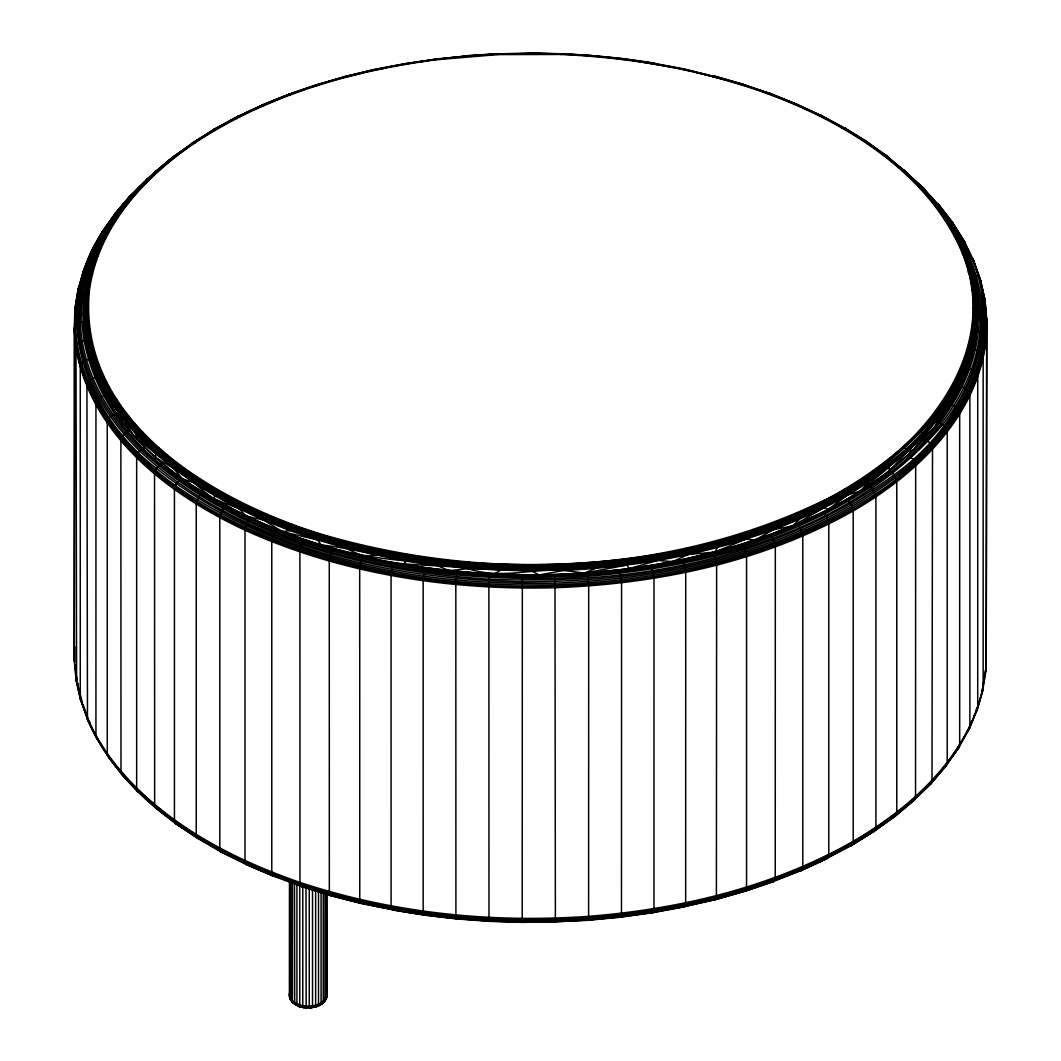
<?xml version="1.0" encoding="UTF-8"?>
<svg xmlns="http://www.w3.org/2000/svg" width="1061" height="1061" viewBox="0 0 1061 1061"><rect width="100%" height="100%" fill="white"/><g stroke="black" fill="none" stroke-linecap="round" stroke-linejoin="round"><path stroke-width="1.5" d="M972.778 308.393L976.372 309.759L977.473 312.226C979.144 402.901 902.991 471.522 828.19 509.426C698.178 573.829 547.091 587.091 405.01 564.611L405.023 560.738C325.448 554.532 248.314 523.179 182.426 478.816C134.628 444.373 92.612 395.222 84.615 334.997C84.257 321.403 82.201 307.027 85.185 293.632C86.127 292.385 87.731 291.815 89.257 291.868C97.241 228.142 143.819 177.134 195.29 142.665C266.762 95.596 350.82 71.1 435.05 59.907L434.4 59.111L434.095 59.947L497.49 54.615L497.264 53.766L497.158 54.588L560.884 54.469L560.752 53.647L560.593 54.482C649.465 58.368 738.748 76.458 819.012 115.715C873.442 143.129 925.391 181.617 954.449 236.484C1014.515 346.722 918.534 457.516 821.241 501.667C666.401 575.685 483.232 582.118 319.825 533.763C212.956 500.315 78.169 421.721 89.257 291.868M529.028 53.899L529.028 53.05C571.043 53.382 613.059 56.299 654.531 63.222L654.929 64.084M971.544 290.183L974.555 290.953L976.16 293.154C982.725 340.846 965.669 389.188 935.55 426.045C901.89 457.516 866.439 487.728 824.331 507.556C771.957 533.63 715.366 550.367 657.847 560.447C626.746 565.632 595.367 568.921 563.868 570.42C531.879 568.364 499.466 579.465 468.352 568.643L469.015 562.105M885.431 461.588L888.336 464.201L889.211 467.052L860.391 491.044L847.606 494.956L828.19 509.426L824.331 507.556L792.925 525.818L773.403 529.718L754.981 540.076L746.016 539.16L714.716 552.052L688.098 554.571L672.581 561.601L657.847 560.447L628.974 568.643L626.958 565.062L584.359 573.099L563.868 570.42L539.187 574.943L531.985 571.136L468.352 568.643L449.055 570.659L436.933 565.42L437.928 558.935M522.33 574.943L522.224 922.38L555.38 921.757L554.983 574.598C433.657 577.516 308.194 555.924 203.102 492.609C135.583 452.066 72.228 378.963 85.437 294.971M98.023 255.794L95.066 256.324L93.7 257.783L87.93 276.55L87.174 284.016L82.506 284.706L78.395 288.42L74.933 308.844L74.19 329.414L74.19 659.809L76.153 680.353L80.411 699.438L88.143 720.644L90.185 722.395M74.747 662.422L74.787 646.706M976.664 304.414L977.406 312.213L983.454 313.95L986.677 318.459C988.693 403.18 922.089 470.394 853.11 509.532C752.899 565.964 636.215 587.118 522.171 586.64C409.254 584.704 293.844 561.627 196.312 502.609C134.76 464.718 77.294 404.122 74.323 328.088L77.546 323.499L83.594 321.642M985.735 668.828L981.916 692.342L982.42 689.146M986.213 665.937L986.81 319.799L984.847 299.255L980.178 278.91L972.857 258.964L970.815 257.2L966.531 256.112L958.348 239.309M468.352 568.643C427.61 562.688 383.445 568.988 346.165 548.179L348.114 541.866M290.13 881.359L290.13 992.022C288.91 994.701 288.924 999.356 292.146 1000.656M290.462 999.475L289.467 993.878M289.998 997.672L289.746 995.205M436.933 565.42C397.756 561.879 360.223 549.2 321.218 544.956L317.584 539.983L319.825 533.763M325.276 997.486L325.183 999.21L326.576 997.672L326.947 994.489L326.47 893.508M326.576 997.672L326.947 994.489M522.304 921.518L522.251 922.38L489.187 921.346L488.988 920.51L488.882 586.998L489.731 573.908M346.165 548.179L317.584 539.983L290.091 530.646L263.831 520.182L238.911 508.67L215.489 496.163L193.672 482.728L173.566 468.418L133.102 435.05L124.535 421.058L112.227 404.069L102.042 386.602L90.079 360.952L84.615 334.997L83.527 313.937L84.628 294.865M84.84 294.229C74.8 382.239 144.124 454.983 215.688 494.731C311.602 548.457 422.915 569.213 531.985 569.664C649.08 568.55 769.729 544.638 869.065 480.01C931.081 439.678 986.253 370.674 975.948 292.518M977.406 311.563C977.208 392.61 913.64 456.389 847.553 494.254C761.453 543.298 662.157 564.943 563.868 569.717C452.941 573.882 339.401 556.786 238.964 507.967C173.235 474.996 108.447 423.909 88.355 349.984L89.946 347.57L92.944 346.416M968.481 344.745L972.048 346.403L973.56 351.032C977.101 331.907 978.176 312.478 976.16 293.154M317.584 539.983L282.332 531.561L263.831 520.182L264.481 517.198L266.629 514.161M263.831 520.182L245.993 515.964L238.911 508.67L239.627 505.726L241.988 502.768M236.669 118.62L237.399 116.63L239.759 116.816M238.911 508.67L212.585 498.325L193.672 482.728L194.495 479.837L197.213 477.092M213.394 131.206L214.587 128.951L216.723 129.283M193.672 482.728L182.426 478.816L173.566 468.418L174.442 465.567L177.32 462.941M173.566 468.418L155.848 457.662L155.516 451.92L159.23 448.007M155.277 453.326L138.911 437.503L124.535 421.058L125.53 418.326L128.805 416.084M871.227 832.089L873.362 831.824L894.993 816.373L913.8 800.604L915.537 797.633L915.67 465.951L912.831 459.028L907.725 455.355M124.535 421.058L114.442 411.244C111.697 407.424 110.874 400.408 116.63 399.268M123.301 206.656L124.296 204.455L127.585 203.937M312.518 890.073L312.518 1005.695C313.539 1008.56 307.663 1009.21 309.268 1005.974L309.268 888.707M322.212 1002.804L324.427 1001.756L324.984 999.992L324.984 892.633M113.792 217.147L114.946 213.593L129.601 196.365L133.951 194.335M112.227 404.069L100.052 386.456L94.058 368.777L95.132 366.164L98.646 364.347M114.482 220.038L111.193 223.699L123.872 204.892M326.324 996.438L326.47 992.619M950.324 758.695L944.131 767.554L958.494 748.204L959.688 744.61L959.688 414.228C959.515 409.453 955.298 405.673 950.828 404.692M120.888 211.404L115.808 212.717L102.506 231.391L91.684 250.781L83.288 272.027L92.347 249.667L94.363 247.956L98.62 246.961L101.697 241.417M115.596 220.807L111.776 221.908L101.485 239.932L97.705 251.324M321.085 892.367L321.085 1003.03C321.722 1005.39 316.868 1006.226 320.78 1004.157L324.427 1001.756L326.191 998.242L326.191 894.184M500.407 563.988L500.089 570.539L493.935 574.12M958.494 748.204L969.316 728.827L969.873 726.281L969.873 395.899C969.701 391.111 965.298 387.49 960.802 386.748M84.774 332.345L83.594 313.274L85.198 310.992L88.222 310.091M93.7 257.783L93.421 259.07L102.267 238.911L105.729 238.115M94.058 368.777L88.355 349.984M966.637 731.639L969.316 728.827L977.712 707.581L977.712 377.185C977.566 372.398 972.964 368.936 968.494 368.419M74.323 661.136L74.933 308.844M74.323 328.088L76.007 348.631L76.578 681.613L76.127 676.825M83.527 313.937L83.594 313.274M973.826 349.825C978.282 350.117 983.043 353.419 983.162 358.207L983.162 688.589L977.154 710.141L975.55 712.263L976.902 707.541M465.461 56.618L465.66 55.782L497.304 53.766M84.071 306.51L84.615 334.997M84.96 300.329L85.397 297.226M554.983 574.598L587.489 572.874L619.704 569.797L651.441 565.354L682.528 559.598L712.806 552.542L742.103 544.24L770.273 534.717L797.169 524.028L822.646 512.238L846.559 499.399L868.787 485.593L889.211 470.885L914.357 449.148L935.55 426.045L965.311 376.735L973.136 348.963L976.438 330.634L977.261 324.984L976.624 306.152M74.8 310.17L77.983 289.68L83.846 269.454M79.084 287.266C58.753 376.151 124.88 457.039 197.134 499.665C304.136 564.12 431.893 586.11 555.42 583.139C674.942 578.325 798.535 550.394 895.749 477.53C956.518 432.901 1002.924 354.507 979.489 277.77L977.42 275.913L973.07 274.653L966.531 256.112M85.928 291.841L86.418 288.711M982.924 685.963L983.428 682.78M92.519 273.738L89.522 274.401L88.143 275.913L84.562 295.528L86.365 287.584M88.487 275.329C67.267 359.056 126.445 438.127 194.15 480.567C293.95 544.651 414.745 568.205 531.985 568.855C648.987 567.754 769.543 543.842 868.8 479.267C936.16 436.562 994.303 356.907 972.088 273.645L968.056 272.067M588.417 920.006L555.155 921.744L588.258 920.298L588.616 918.64L588.696 585.951L587.489 572.874M965.311 376.735L973.136 348.963M457.357 571.508L455.819 584.545L455.912 917.235L456.363 918.906L489.307 921.333L489.585 920.484L494.492 920.643M405.01 564.611L407.305 554.479M591.985 56.379L592.409 55.543L560.752 53.647M78.289 289.428L84.522 268.327L87.904 265.913L92.506 265.422M976.478 711.268L981.465 693.921M983.162 688.589C967.141 756.811 911.717 807.341 853.216 841.307C772.607 887.023 680.525 909.065 588.696 916.333C491.482 923.163 392.57 913.189 299.905 882.381C226.457 856.97 153.646 817.885 107.267 753.602L107.267 423.22L109.31 417.795L115.994 413.498M373.008 70.437L373.499 69.562L404.029 63.819L404.493 64.482M171.842 158.474L173.142 156.749L175.569 156.895M94.044 257.226L87.864 277.2L91.776 267.16M94.495 256.722C59.482 344.852 121.299 434.519 194.495 479.837C294.202 543.855 414.878 567.383 531.985 568.033C656.626 566.64 786.718 540.049 888.336 464.201C952.155 418.326 997.963 332.849 965.868 255.064L962.354 254.136M145.463 181.961L147.2 179.004L166.007 163.222L146.405 179.813M128.62 198.566L129.601 196.365L147.2 179.004L149.309 178.062L143.752 183.54M141.617 187.611L138.964 187.678L137.545 189.508L155.662 171.683L157.638 171.909M302.783 886.611L302.783 1005.536L303.26 1007.552L306.443 1007.473M313.764 1006.451L314.958 1007.154L315.634 1005.099L315.634 889.476M326.669 995.815L326.403 993.295M910.444 801.639L912.831 801.188L930.563 784.066L946.054 766.002L947.208 762.461L947.208 432.079L945.192 426.615L938.614 422.172M986.239 652.807L986.213 646.706M935.55 426.045L937.699 419.506L949.807 402.464L948.786 399.772L945.404 397.676M91.273 252.001L102.506 231.391M587.701 919.449L588.099 920.298L620.91 917.168L621.467 915.497L621.574 582.807L619.704 569.797M78.395 288.42L77.838 295.966M982.605 691.175L986.199 669.425L986.199 643.775M323.234 1001.332L325.143 1000.523L325.767 998.786M325.926 999.502L326.788 997.048M425.355 567.741L423.153 580.712L423.18 912.341L423.936 915.086L456.588 918.906L457.092 918.07M83.434 270.701L92.347 249.667M98.62 246.961C53.169 332.478 106.604 430.355 180.489 479.055C279.759 548.166 403.034 573.762 522.304 576.004C642.9 576.322 767.541 552.675 870.02 486.323C939.396 442.808 998.746 359.666 973.07 274.653M968.348 729.451L971.956 720.857M973.746 716.56L974.953 713.695M968.653 729.928L977.566 708.894M623.072 59.549L623.709 58.74L592.21 55.689M713.469 899.038L714.716 899.755L744.968 891.267L773.522 881.611L775.246 878.627L775.326 546.985L774.145 540.964L770.273 534.717M962.977 362.69L966.505 364.493L967.579 367.106L952.592 401.827L949.807 402.464M314.958 1007.154L317.915 1006.146L318.512 1004.197L318.512 890.232M93.487 258.407L102.267 238.911M102.824 238.526C58.076 319.865 104.747 415.7 174.906 464.89C277.054 540.115 407.225 566.309 531.972 567.224C656.467 565.831 786.387 539.267 887.858 463.524C957.765 413.923 1002.91 317.571 957.34 236.895L954.449 236.484M620.022 916.346L620.645 917.181L653.072 912.672L653.947 909.914L653.987 578.272L651.441 565.354M404.029 63.819L403.326 64.151L414.692 62.453M393.936 562.648L392.079 567.768L391.058 575.5L391.098 907.142L392.079 909.927L424.254 915.099L424.97 914.29M798.151 870.418L800.79 870.776L826.599 858.826L828.429 856.797L828.8 854.41L828.8 524.028L826.599 516.68L822.646 512.238M191.935 143.527L214.587 128.951M93.487 249.083L98.182 240.635M99.747 237.81L101.312 234.985M107.095 231.722L108.633 228.951L103.394 230.489C48.541 310.236 84.177 413.233 156.352 468.325C258.672 550.46 393.591 579.187 522.211 581.852C652.382 581.958 788.761 555.261 894.993 476.11C961.73 428.551 1008.268 338.008 971.942 257.982M958.07 747.037L956.518 749.835L969.727 727.594M377.318 548.776L375.687 555.168L362.252 556.004M101.286 240.542L112.214 221.457M101.975 239.852L112.758 221.099L124.827 204.123M113.394 220.847C85.583 262.903 77.48 317.876 96.352 365.156C115.145 413.034 153.341 450.394 195.436 478.498C313.194 553.325 458.1 574.028 595.234 563.723C719.093 551.574 852.527 514.399 935.563 415.62C963.269 380.66 979.847 335.475 973.892 290.595C967.513 243.062 938.866 201.603 903.747 170.251L901.77 170.476M164.694 164.972L170.808 159.879M321.921 1003.971L323.26 1001.611L323.26 892.593M889.118 820.02L894.993 816.373L896.77 812.195L896.77 481.813L894.065 474.771L889.211 470.885L889.211 467.052M653.695 64.005L654.531 63.222M984.94 673.218L986.199 669.425L986.677 318.459M172.664 157.028L153.739 173.646L174.269 156.577L194.07 142.293L195.29 142.665M930.563 784.066L946.691 764.954M714.716 552.052L717.528 547.463L715.565 541.163M363.22 556.229L360.528 562.834L359.706 568.961L359.759 900.59L360.965 903.428L397.689 910.471M134.707 194.229L136.564 191.511M323.937 1001.173L321.377 1004.13M326.191 998.242C318.008 1008.918 297.465 1008.971 289.852 997.645L289.852 880.365M323.486 1002.512L324.586 1000.908M324.003 1002.181L326.125 998.892M933.415 414.546L936.704 416.774L937.699 419.506L923.508 436.005L914.357 449.148L907.327 451.88L889.211 470.885M101.856 232.478L115.808 212.717M101.458 233.685L113.925 215.847M952.102 756.161L955.643 751.095M959.542 745.91C941.85 773.456 918.455 796.838 892.991 817.235M959.144 747.13L945.192 766.878M111.259 223.049L124.296 204.455M111.193 223.699L125.437 203.898L139.561 187.479M742.872 890.696L745.512 890.908L746.559 887.089L746.559 556.707L745.512 550.646L742.103 544.24M317.252 85.543L315.289 85.397L343.737 77.108L373.127 70.013L401.734 64.456M683.682 69.694L685.088 69.416L632.064 60.358M333.419 548.55L330.753 553.484L329.268 561.11L329.334 892.752L330.753 895.63L360.965 903.428M290.157 94.893L287.942 94.84L316.483 84.96L344.759 76.71L345.435 77.32M800.79 870.776L802.448 868.813L802.792 866.452L802.792 536.07L800.79 528.63L797.169 524.028M114.309 214.654L130.437 195.529M131.458 194.906C99.044 229.494 76.007 275.237 77.546 323.499C79.19 372.451 105.291 417.198 139.548 450.872C233.022 538.511 364.454 571.216 489.187 579.187C629.65 585.062 778.854 560.049 894.065 474.771C967.261 423.273 1012.446 321.35 961.863 238.805L957.659 237.903M117.068 212.147L119.177 209.667M123.368 204.733L125.477 202.266M123.593 206.51C96.617 238.592 79.19 279.799 80.371 322.133C82.002 370.78 107.943 415.249 141.988 448.71C243.446 543.073 387.53 574.187 522.277 577.264C658.801 577.091 804.357 548.06 910.444 456.814C946.332 424.241 975.165 380.819 980.019 331.629C984.422 285.608 965.934 240.025 936.492 205.264M935.802 777.355L928.362 785.1M937.884 774.901L939.966 772.448M264.282 105.331L261.828 105.384L289.282 94.336M434.281 59.257L465.872 55.928L466.111 56.618M123.553 205.41L138.46 187.996M124.376 204.826L138.964 187.678M128.368 200.768L136.471 191.338M304.653 539.625L301.019 545.964L299.905 551.999L299.971 883.641L301.603 886.585L330.753 895.63L332.69 895.02M712.886 76.617L714.133 75.928L742.886 84.27L713.549 76.007M860.391 491.044L869.277 481.429L868.004 477.848L865.71 475.819M848.84 846.002L851.665 845.352L874.954 830.577L895.749 815.604M325.143 1000.523L326.854 996.385L326.947 893.733M850.842 845.829L874.251 831.32L875.909 827.209L875.909 496.827L873.362 489.678L868.787 485.593M292.624 524.505L290.091 530.646L282.332 531.561M792.925 525.818L799.556 519.161L798.535 515.434L796.718 513.139M301.841 1006.252C300.343 1007.99 296.603 1006.146 296.934 1003.852L296.934 884.927M128.991 197.399L148.169 178.407M143.208 184.176C105.092 219.614 77.307 269.574 78.885 322.716C80.53 371.522 106.551 416.137 140.715 449.718C251.178 551.587 409.44 580.964 555.235 578.338C694.968 571.813 848.959 535.845 942.911 424.307C971.452 387.902 987.857 340.541 980.298 294.176C973.136 250.98 948.242 212.598 916.744 182.983M931.399 783.23L912.831 801.188M138.036 188.407L155.662 171.683M137.731 188.924L155.092 171.869M156.285 171.643C117.002 206.868 86.312 256.125 86.617 310.329C86.922 356.775 110.065 400.077 141.617 433.034C243.632 533.086 393.551 564.147 531.972 565.738C670.048 563.603 819.702 532.158 920.789 431.548C956.359 394.281 980.205 342.637 973.149 290.343C966.783 242.889 938.189 201.51 903.123 170.211M277.107 529.505L273.672 534.187L271.775 541.667L271.775 872.049L273.022 875.948L275.276 876.333L244.494 862.805M324.918 1000.642C315.926 1008.852 299.56 1008.878 290.953 1000.085L290.886 882.168M324.732 1001.239C316.868 1008.64 303.884 1008.719 294.693 1003.786L294.481 883.667M741.175 84.721L742.607 84.084M145.821 180.808L151.803 175.967M155.543 172.837L158.036 170.741M161.776 167.598L165.516 164.455M915.537 797.633C799.052 897.036 637.86 924.555 488.896 918.64C356.39 909.874 213.526 874.065 120.994 772.474L120.874 440.792L122.851 435.289L129.309 430.713M894.065 816.93L914.595 799.795M154.203 172.558L173.142 156.749M155.118 172.054L173.672 156.604M168.168 162.147L171.789 159.123M250.9 518.259L247.12 522.781L245.011 530.182L245.011 860.564L245.37 862.938L247.12 864.94L274.441 876.466M651.878 911.903L652.714 912.699L684.584 906.837L685.671 904.038L685.724 572.396L684.968 566.256L682.528 559.598M768.376 93.978L770.007 93.395L796.798 104.349L769.636 93.341M212.585 498.325L215.489 496.163L216.669 492.529L218.805 490.394M226.192 505.938L222.067 510.301L219.786 517.609L219.786 847.991L221.285 851.996L248.884 865.007M172.293 157.413L194.07 142.293M172.015 157.903L193.513 142.293M174.508 156.564L181.152 151.763M185.131 148.885L191.776 144.097M886.545 821.877L872.354 832.089L849.888 846.041M683.616 906.638L715.273 899.688L745.512 890.908M374.002 69.655L343.923 76.803L374.002 69.655L374.56 70.291M794.371 104.323L796.519 104.018M299.732 885.922L299.759 1005.47L297.942 1006.014M320.143 1004.051L316.377 1006.107M319.467 1005.364L322.756 1003.321M203.102 492.609L198.672 496.787L196.219 504.002L196.219 834.384L197.134 837.726L200.754 839.171M192.2 143.049L215.065 128.845M193.288 142.691L215.582 128.858M873.362 831.824L874.251 831.32M819.012 115.715L820.989 115.291L845.312 128.805L820.06 115.238M181.763 478.352L176.139 483.697L174.428 489.426L174.428 819.808L176.139 823.959L198.672 838.946M214.176 129.19L237.77 116.405M213.831 129.548L238.221 116.312M213.593 130.012L238.712 116.352M831.837 855.126L834.675 853.601M824.755 858.933L852.328 844.636L853.216 841.307L853.216 510.925L851.665 505.089L846.559 499.399M851.665 845.352L825.723 859.012M162.293 463.219L156.352 468.325L154.535 473.988L154.654 805.657L156.352 808.588L176.139 823.959L199.654 839.185M842.195 128.089L844.728 127.983M237.399 116.63L262.863 104.76M237.08 116.962L263.314 104.827M236.855 117.426L249.972 111.286M252.876 109.92L287.756 95.278M800.524 870.139L804.795 868.163M811.917 864.861L820.471 860.909M827.978 857.699C791.572 875.511 753.283 889.224 714.106 899.529M799.981 870.922L827.355 858.389M320.647 1004.687L316.815 1006.319L319.931 1005.271M317.226 1006.398L320.329 1005.032M297.902 1004.568L296.191 1004.979L294.693 1003.786M144.773 447.318L138.553 452.158L136.657 457.742L136.657 788.124L137.744 791.599L140.715 793.403M584.359 573.099L595.579 568.391L594.889 561.866M863.787 141.392L866.068 141.14L871.293 145.662M262.107 105.052L288.871 94.27M143.036 432.357L139.88 434.731L138.911 437.503L133.102 435.05M771.161 881.147L772.806 881.731L801.479 870.365M883.68 155.543L886.094 155.383L887.208 156.537L865.564 141.007M288.194 94.522L316.125 84.867M316.854 85.185C200.436 118.991 46.061 223.089 97.851 364.507C123.434 428.657 181.484 472.994 241.444 503.193C312.358 537.94 390.488 555.977 468.896 562.635C626.136 572.622 803.243 545.885 920.099 431.151C960.178 389.878 984.276 329.281 968.865 272.054C954.091 216.099 911.412 172.412 864.397 141.14M289.268 94.747L305.992 88.978M310.555 87.4L315.117 85.835M760.737 884.662L765.206 883.15M774.649 880.59C632.595 930.882 474.917 934.237 329.825 894.675M744.331 891.346L774.145 881.227M314.401 1007.075L318.167 1005.815M314.693 1007.181L317.915 1006.146M315.515 85.092L344.759 76.71M316.709 85.371C375.143 66.724 436.217 57.082 497.423 54.191M104.893 395.766C100.41 396.628 96.1 400.329 95.941 405.116L95.941 735.498L97.135 739.119L99.137 740.79M106.551 381.987L103.103 383.963L102.042 386.602L100.052 386.456M346.682 76.79L360.621 73.421M917.964 186.126L921.12 186.497L929.211 196.232M301.603 886.585L303.035 886.519M96.06 377.623C91.578 378.246 87.068 381.801 86.922 386.589L87.466 719.517C102.479 754.477 127.532 784.119 156.352 808.588L158.407 809.477M377.782 69.509L385.727 67.957M393.684 66.419L396.867 65.795M311.616 1007.3L315.382 1006.69M311.801 1007.565L315.197 1006.995M932.195 202.399L935.47 202.903L938.017 207.797M652.303 912.433L684.968 906.518L715.737 899.357L716.4 897.898L716.639 565.195L715.273 557.529L712.806 552.542M89.548 359.149C85.079 359.546 80.397 362.942 80.265 367.729L80.265 698.111L88.143 720.644M772.806 881.731L773.522 881.611M403.459 63.859L434.705 59.244M417.941 61.962L437.304 59.204M419.48 62.135L422.729 61.644M944.37 219.216L948.189 220.303L951.637 228.049M620.34 916.903L653.39 912.367M85.384 340.462C80.941 340.634 76.127 343.857 76.007 348.631C91.604 435.872 169.19 494.864 245.011 530.182C341.907 574.173 449.625 590.526 555.5 587.701C658.523 583.868 762.819 562.025 853.216 510.925C916.969 474.214 978.056 415.912 986.199 339.043C986.107 334.268 981.226 331.125 976.81 331.059M290.953 1000.085L293.366 1003.229L295.687 1003.653M89.456 328.3L86.445 329.334L84.84 331.682L88.288 350.66M440.448 58.872L446.708 58.209M449.837 57.878L456.111 57.214M460.806 56.71L465.514 56.206M587.9 920.006L621.136 916.876M312.372 1007.26C308.552 1007.234 302.16 1008.613 299.759 1005.47M309.043 1007.512L312.266 1007.552M465.58 55.928L497.357 53.912M222.982 852.659L224.004 852.593M84.19 302.796L78.156 304.401L75.358 307.571C67.281 400.859 143.752 474.864 220.171 514.744C322.769 568.484 440.527 587.688 555.46 584.757C666.998 580.447 780.923 555.513 875.484 493.988C940.232 452.238 997.619 379.308 984.422 297.982L981.637 294.865L975.616 293.393L976.372 301.324M497.211 53.912L529.028 53.05L560.858 54.058M497.185 54.177L529.028 53.488M306.178 1007.897L305.992 886.996M555.38 921.757L522.211 922.115L489.081 921.054M946.518 220.118L949.37 220.356L952.553 222.425L964.529 241.576L965.059 244.096L950.603 220.834M306.112 1007.764L309.202 1007.804M560.646 54.071C631.587 57.108 702.435 69.376 769.225 93.832M460.341 918.309L463.591 918.547M456.177 918.614L489.439 921.041M919.012 186.06L922.447 187.174L929.86 196.232M971.743 326.616L974.767 327.624L976.438 330.634M456.827 918.627C414.055 914.489 371.642 906.837 330.236 895.285M303.088 1007.406L306.35 1007.751M934.569 202.784L938.998 204.906L952.553 222.425L953.733 226.006M623.417 58.872L654.703 63.381M623.934 59.177L628.802 59.88M400.859 910.988L404.029 911.505M407.199 912.009L410.355 912.526M413.525 913.044L424.599 914.834M654.146 63.342L684.929 69.124M669.266 66.803L672.462 67.413M300.011 1006.438L303.446 1007.565M684.239 69.058L714.716 76.816M686.639 69.787L741.52 84.124M685.207 69.827L688.324 70.57M696.082 72.413L710.061 75.716M955.271 380.368L958.733 382.318L959.794 384.957M333.578 895.908L362.026 903.243M716.294 77.281L725.817 79.999M729 80.915L741.692 84.548M902.593 170.118L904.648 171.007L923.256 187.996M903.747 170.251L921.545 186.908M300.542 885.59L332 895.497M301.019 886.214L331.337 895.709M742.289 84.044L770.565 93.912L743.111 84.575M741.931 84.137L770.313 93.593M120.994 772.474L122.002 774.689L127.32 779.026M297.305 1005.483L301.112 1006.849M297.597 1005.815L300.78 1006.955M301.483 885.948L272.478 875.298L245.807 863.84L220.648 851.293M273.022 875.948L302.279 886.691M291.152 1000.682L293.048 1002.234M924.224 439.095L929.542 442.543L932.513 449.347L932.009 782.209C834.278 880.776 689.942 914.423 555.46 920.391C423.419 923.335 285.17 898.601 174.866 822.235M919.383 430.872L922.036 432.596L923.508 436.005M769.238 93.421L795.326 103.806L821.678 115.848L822.089 117.492M768.814 93.633C803.296 106.418 836.426 122.758 867.275 142.797M246.391 864.516L273.672 876.346M903.362 446.575L906.399 449.068L907.327 451.88M795.777 103.739L821.678 115.848M797.01 104.8L821.904 116.299M802.991 108.05L807.394 110.092M221.285 851.996L247.12 864.94M298.778 1006.027L295.024 1003.733M294.945 1004.263L298.34 1006.08M820.551 115.198L845.06 128.341M221.616 851.864L197.134 837.726L175.41 823.203M197.823 838.455L222.067 852.46M883.959 155.118L884.861 155.635M844.331 127.744L866.505 141.392M843.853 127.638L866.85 141.763M843.323 127.665L867.116 142.24M107.267 753.602L107.798 756.108L110.397 758.761M961.863 238.805L964.529 241.576M844.277 489.201L846.824 492.039L847.606 494.956M957.34 236.895L958.68 238.287L960.152 244.255M866.068 141.14L886.93 156.047M864.994 141.007L884.967 155.211L905.723 172.85L903.282 170.834M875.312 148.527L883.362 154.243M296.191 1004.979L292.677 1002.327L292.451 1001.107L292.451 882.182M292.969 1002.831L295.701 1004.873M821.241 501.667L823.23 503.882L824.331 507.556M893.521 162.36L904.648 171.007L908.733 176.113M890.126 159.906L893.03 162.174M895.511 164.097L905.431 171.802M903.521 170.861L923.852 189.017M154.999 806.811L178.089 824.768M155.569 807.792L177.041 824.49M886.094 155.383L905.656 172.2M885.55 155.238L905.484 171.617M903.693 170.45L921.452 186.564L940.006 207.134M906.134 173.328L908.495 175.476M137.148 790.591L157.307 809.158M904.304 170.423L921.837 187.426M770.843 523.59L773.403 529.718M965.868 255.064L970.523 271.337M291.47 1001.213L293.366 1003.229M922.447 187.174L939.622 205.94M121.378 773.655L139.548 793.031M138.553 792.421L122.851 775.551L107.798 756.108M82.44 702.846L77.267 682.793L78.209 683.841M921.12 186.497L935.895 203.327M920.616 186.179L936.213 203.858M931.266 198.579L936.399 204.455M922.089 188.659L924.144 191.007M931.333 199.229L933.388 201.577M743.748 532.94L746.016 539.16M938.149 204.044L953.202 223.5M937.115 203.394L950.683 220.927M107.4 754.902L123.885 776.201M935.47 202.903L948.507 220.847M934.94 202.558L948.706 221.444M936.465 205.105L942.155 212.943M944.993 216.868L948.773 222.094M951.69 221.537L962.964 239.547L972.009 258.353M953.6 224.693L964.926 242.797M953.375 231.059L955.948 235.171M95.941 735.498L108.66 755.989M96.074 736.811L109.31 758.058M972.857 258.964L980.735 281.483L973.534 260.078M963.945 252.399L966.942 257.385L957.897 237.266L947.752 219.852M972.088 273.645L974.913 289.507M948.189 220.303L958.68 238.287M947.208 219.494L958.176 238.208M686.44 548.192L688.098 554.571M291.483 1000.364L292.425 1001.995M291.894 1001.65L289.852 997.645M963.865 240.476L973.945 261.311M98.036 740.048L86.922 716.971L80.265 698.111M87.055 718.284L97.135 739.119M656.507 554.001L657.847 560.447M958.348 237.744L966.876 256.735M82.944 704.292L88.54 720.167M625.95 558.563L626.958 565.062M984.422 297.982L984.993 300.581L980.178 278.91M289.653 997.075L290.13 992.022M966.664 256.112L972.645 274.852M966.332 255.542L972.712 275.502M290.13 998.918L289.374 995.762L289.467 881.558M76.007 679.027L80.822 700.684M975.934 296.709L976.385 298.844L975.643 294.176M972.433 274.215L976.226 293.817M563.51 563.868L563.868 570.42M75.596 665.234L75.901 668.417M76.657 676.414L76.962 679.597M75.052 665.618L75.822 673.616M531.972 564.585L531.985 571.136"/></g></svg>
